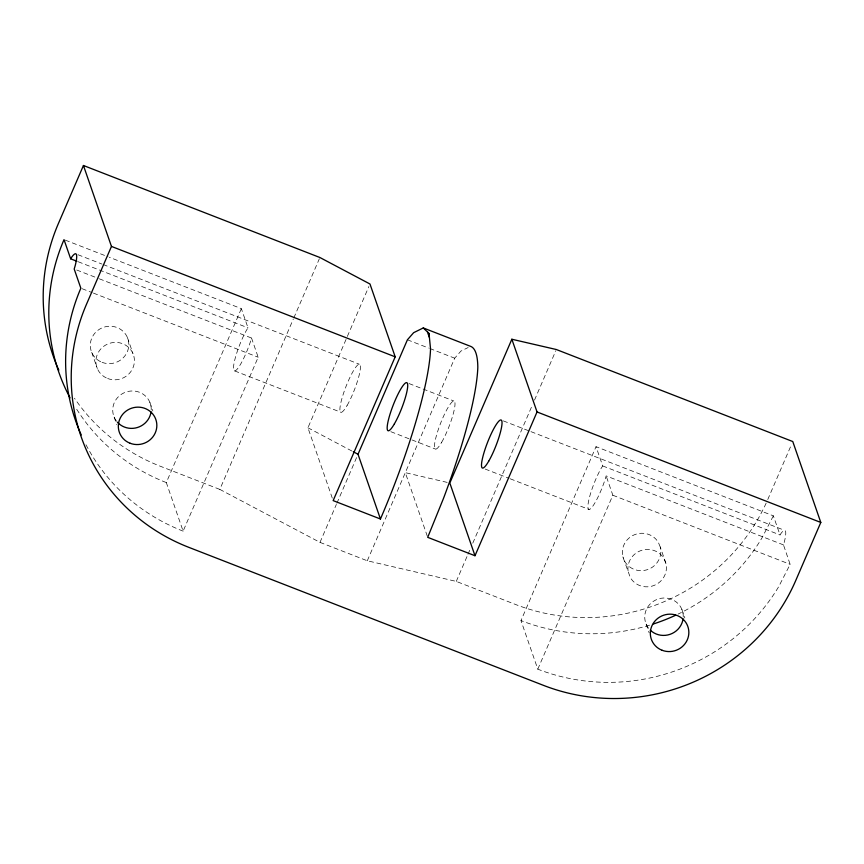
<?xml version="1.0" encoding="UTF-8"?>
<svg xmlns="http://www.w3.org/2000/svg" width="864" height="864" viewBox="0 0 864 864"><rect width="100%" height="100%" fill="white"/><g stroke="black" fill="none" stroke-linecap="round" stroke-linejoin="round"><path stroke-width="0.65" stroke-dasharray="4.32 3.24" d="M99.349 278.824L251.532 338.04L250.711 340.859A25.769 4.525 -68.7 0 1 233.755 370.04A25.769 4.525 -68.7 0 1 246.823 329.659L248 327.834L241.358 308.642L109.296 257.256M783.486 544.903L606.15 475.902L605.113 479.412A25.769 4.525 -68.7 0 1 588.168 508.604A25.769 4.525 -68.7 0 1 601.236 468.212L602.705 465.934L596.03 446.666L773.345 515.84L780.03 534.946L781.002 533.455A25.769 4.525 -68.7 0 1 784.166 542.592L783.486 544.903L790.139 564.343L778.874 586.364A193.298 186.354 -19.1 0 1 537.797 669.168L520.981 620.579L596.03 446.666M251.532 338.04L258.174 357.232L183.125 531.144L166.309 482.566L241.358 308.642M766.174 503.086A193.298 186.354 -19.1 0 1 515.376 604.411L456.268 581.407L367.286 560.779L319.993 542.376L219.823 489.402L293.274 319.183M293.803 317.952L319.356 258.746M332.284 498.096L307.93 427.766L368.906 286.47M319.993 542.376L336.366 504.436M336.895 503.204L356.962 456.7M367.286 560.779L454.702 358.193L460.933 351.086L468.158 347.533M456.268 581.407L467.446 555.509M467.975 554.278L470.642 548.111M472.77 543.175L532.375 405.032M534.514 400.097L555.8 350.752M537.797 669.168L612.846 495.245L606.15 475.902M767.761 499.511L791.716 443.999M773.345 515.84L762.048 537.786A193.298 186.354 -19.1 0 1 678.067 614.099M447.196 482.404L405.313 472.662L427.702 537.332M407.419 339.79L428.566 348.03M429.818 348.505L454.702 358.193M65.275 240.127L108.043 256.77M78.03 254.75L101.876 264.028M103.129 264.514L359.251 364.187M409.028 383.551L453.827 400.993M503.366 420.908L529.729 431.168M530.982 431.654L784.588 530.345M78.214 261.76L248 327.834M602.705 465.934L780.03 534.946M76.712 270.011L98.096 278.327M82.102 288.706L92.167 292.626M93.42 293.112L258.174 357.232M612.846 495.245L790.139 564.343M234.673 370.926L341.075 412.333M390.852 431.698L410.767 439.452M412.009 439.938L435.661 449.14M485.19 469.055L508.972 478.31M510.224 478.796L589.086 509.479M219.823 489.402L160.704 466.398A193.298 186.354 -19.1 0 1 74.466 398.218M307.93 427.766L352.058 451.105M660.247 547.009L658.411 542.516A19.332 18.63 -19.1 0 0 634.5 534.719A19.332 18.63 -19.1 0 0 622.89 556.913L630.331 577.584A19.332 18.63 -19.1 0 0 654.242 585.371A19.332 18.63 -19.1 0 0 665.852 563.177L660.247 547.009A19.332 18.63 -19.1 0 1 648.637 569.203A19.332 18.63 -19.1 0 1 624.737 561.406L622.89 556.913M665.852 563.177L664.006 558.684A19.332 18.63 -19.1 0 0 640.094 550.886A19.332 18.63 -19.1 0 0 628.484 573.08M681.836 609.293L684.85 617.998M646.142 624.132L649.156 632.837M127.408 337.511L133.013 353.678M149.828 402.268L152.852 410.972M91.714 352.35L97.319 368.518M114.134 417.096L116.726 424.559M183.125 531.144A193.298 186.354 -19.1 0 1 85.115 443.059M649.555 625.18A193.298 186.354 -19.1 0 1 520.981 620.579M166.309 482.566A193.298 186.354 -19.1 0 1 75.859 407.905M116.618 421.297A19.332 18.63 -19.1 0 1 126.544 391.856A19.332 18.63 -19.1 0 1 151.189 410.638M648.626 628.322A19.332 18.63 -19.1 0 1 659.146 598.709A19.332 18.63 -19.1 0 1 683.068 618.872M107.654 378.497A19.332 18.63 -19.1 0 0 134.276 358.376A19.332 18.63 -19.1 0 0 103.561 346.432A19.332 18.63 -19.1 0 0 107.654 378.497M102.06 362.329A19.332 18.63 -19.1 0 0 128.671 342.209A19.332 18.63 -19.1 0 0 97.956 330.264A19.332 18.63 -19.1 0 0 102.06 362.329M347.101 405.454A25.769 4.525 -68.7 0 0 360.169 365.072A25.769 4.525 -68.7 0 0 343.224 394.254A25.769 4.525 -68.7 0 0 347.101 405.454M441.677 442.26A25.769 4.525 -68.7 0 0 454.745 401.868A25.769 4.525 -68.7 0 0 437.8 431.06A25.769 4.525 -68.7 0 0 441.677 442.26"/><path stroke-width="1.3" d="M380.441 519.005L358.02 454.259L407.419 339.79L413.64 332.683L423.274 327.942L429.03 333.472L430.531 348.894A161.233 28.318 -68.7 0 1 380.441 519.005L333.158 500.602L395.194 356.832L369.976 283.997L319.885 257.504L83.441 165.499L58.417 223.474A193.298 186.354 -19.1 0 0 58.828 370.192M83.441 165.499L111.456 246.413L86.443 304.387A193.298 186.354 -19.1 0 0 188.73 547.312L543.402 685.336A193.298 186.354 -19.1 0 0 795.787 580.424L820.8 522.45L792.774 441.536L556.33 349.52L511.855 339.239L449.82 483.019L474.995 555.736L427.702 537.332L443.459 498.485A161.233 28.318 -68.7 0 0 477.814 367.286A202.468 35.554 -68.7 0 0 470.567 346.345L423.274 327.942M428.479 334.778L429.03 333.472M474.995 555.736L537.041 411.955L511.855 339.239M76.95 261.274L70.664 258.822L71.917 256.867A25.769 4.525 -68.7 0 1 75.092 266.015L74.196 269.028L80.849 288.22A193.298 186.354 -19.1 0 0 81.248 434.938M111.456 246.413L395.194 356.832M537.041 411.955L820.8 522.45M353.246 451.732L358.02 454.259M427.518 332.024L429.43 337.522M70.664 258.822L64.022 239.641A193.298 186.354 -19.1 0 0 70.081 397.904M675.659 615.233A193.298 186.354 -19.1 0 1 653.368 623.981M151.06 411.847A19.332 18.63 -19.1 0 1 137.43 427.507A19.332 18.63 -19.1 0 1 117.407 422.226M683.068 618.872A19.332 18.63 -19.1 0 1 670.043 634.338A19.332 18.63 -19.1 0 1 650.268 630.137M662.083 650.268A19.332 18.63 -19.1 0 0 688.705 630.158A19.332 18.63 -19.1 0 0 657.99 618.203A19.332 18.63 -19.1 0 0 662.083 650.268M130.075 443.243A19.332 18.63 -19.1 0 0 156.697 423.133A19.332 18.63 -19.1 0 0 125.982 411.178A19.332 18.63 -19.1 0 0 130.075 443.243M488.7 461.203A25.769 4.525 -68.7 0 0 501.779 420.811A25.769 4.525 -68.7 0 0 484.823 450.004A25.769 4.525 -68.7 0 0 488.7 461.203M394.394 423.857A25.769 4.525 -68.7 0 0 407.462 383.476A25.769 4.525 -68.7 0 0 390.506 412.657A25.769 4.525 -68.7 0 0 394.394 423.857"/></g></svg>
